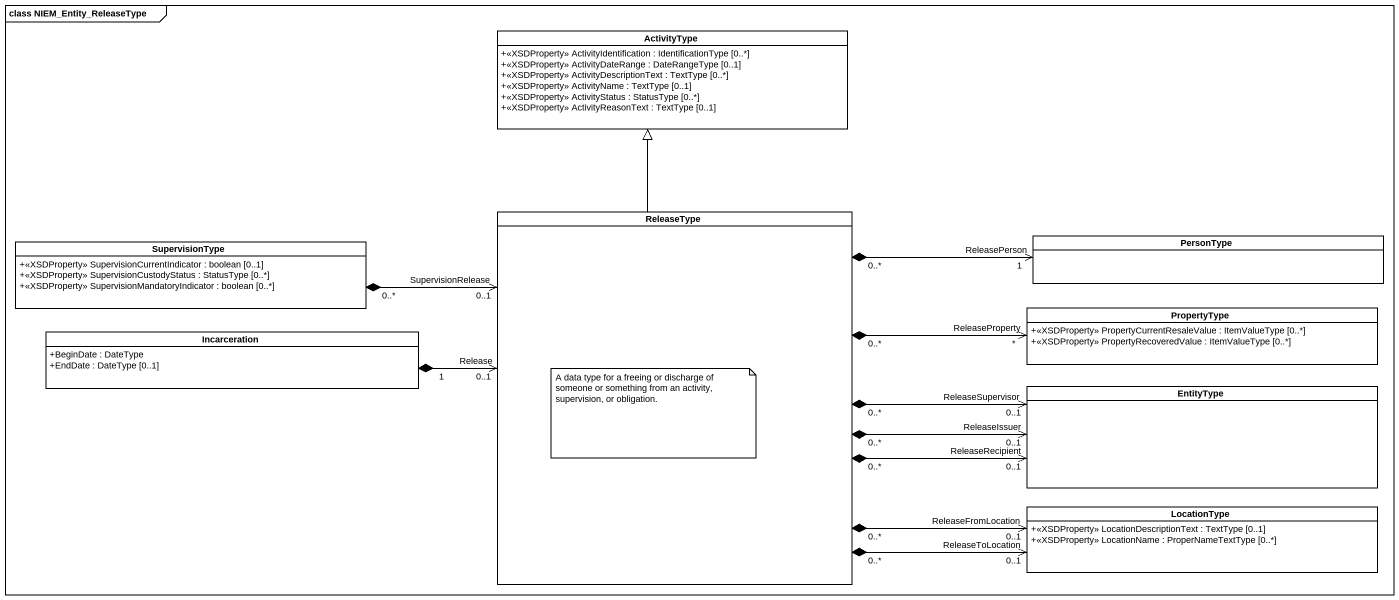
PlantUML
@startuml
mainframe class NIEM_Entity_ReleaseType
hide circle
hide empty members
skinparam classAttributeIconSize 0
class ActivityType {
  +<<XSDProperty>> ActivityIdentification : IdentificationType [0..*]
  +<<XSDProperty>> ActivityDateRange : DateRangeType [0..1]
  +<<XSDProperty>> ActivityDescriptionText : TextType [0..*]
  +<<XSDProperty>> ActivityName : TextType [0..1]
  +<<XSDProperty>> ActivityStatus : StatusType [0..*]
  +<<XSDProperty>> ActivityReasonText : TextType [0..1]
}
class ReleaseType
class SupervisionType {
  +<<XSDProperty>> SupervisionCurrentIndicator : boolean [0..1]
  +<<XSDProperty>> SupervisionCustodyStatus : StatusType [0..*]
  +<<XSDProperty>> SupervisionMandatoryIndicator : boolean [0..*]
}
class PersonType
class Incarceration {
  +BeginDate : DateType
  +EndDate : DateType [0..1]
}
class PropertyType {
  +<<XSDProperty>> PropertyCurrentResaleValue : ItemValueType [0..*]
  +<<XSDProperty>> PropertyRecoveredValue : ItemValueType [0..*]
}
class EntityType
class LocationType {
  +<<XSDProperty>> LocationDescriptionText : TextType [0..1]
  +<<XSDProperty>> LocationName : ProperNameTextType [0..*]
}
ReleaseType -up-|> ActivityType
ReleaseType "0..*" *-right-> "ReleasePerson\n1" PersonType
ReleaseType "0..*" *-right-> "ReleaseProperty\n*" PropertyType
ReleaseType "0..*" *-right-> "ReleaseIssuer\n0..1" EntityType
ReleaseType "0..*" *-right-> "ReleaseRecipient\n0..1" EntityType
ReleaseType "0..*" *-right-> "ReleaseSupervisor\n0..1" EntityType
ReleaseType "0..*" *-right-> "ReleaseFromLocation\n0..1" LocationType
ReleaseType "0..*" *-right-> "ReleaseToLocation\n0..1" LocationType
SupervisionType "0..*" *-right-> "SupervisionRelease\n0..1" ReleaseType
Incarceration "1" *-right-> "Release\n0..1" ReleaseType
note as N1
  A data type for a freeing or discharge of someone or something from an activity, supervision, or obligation.
end note
@enduml
